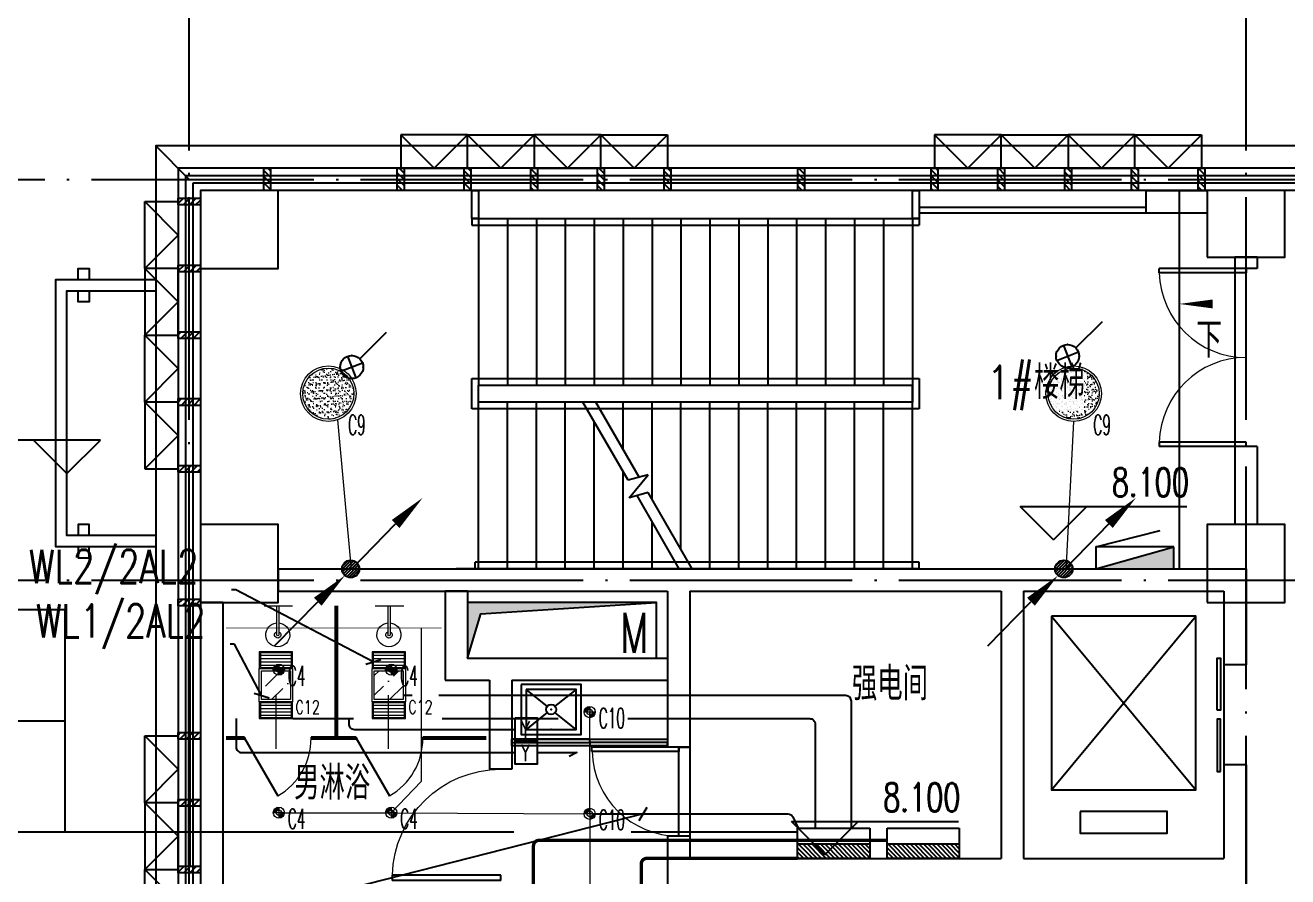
# Model space of a CAD drawing. Extents: x -621157 to 1764546, y -106808 to 741893.
# Drawn here: x 198525 to 209875, y 133735 to 141385 of the extents above; entities that cross this region are included whole.
import ezdxf
from ezdxf import colors
from ezdxf.entities.mleader import LeaderData, LeaderLine
from ezdxf.enums import TextEntityAlignment as Align
from ezdxf.math import Vec2, Vec3

# ---------------------------------------------------------------- set-up
doc = ezdxf.new("R2010")
doc.units = 0
doc.header["$LTSCALE"] = 1000
doc.header["$MEASUREMENT"] = 0
for name, pattern in [('DASH', [0.35, 0.25, -0.1]), ('XREF-A-101-平面图_t3$0$__DASH', [0.35, 0.25, -0.1]), ('XREF-A-101-平面图_t3$0$DOTE', [2.42, 2, -0.2, 0.02, -0.2])]:
    doc.linetypes.add(name, pattern=pattern)
for name, color, linetype in [('-TEXT', 50, 'Continuous'), ('0-底图', 7, 'Continuous'), ('EQUIP', 3, 'Continuous'), ('EQUIP-照明', 3, 'Continuous'), ('SIG_TEXT', 2, 'Continuous'), ('T-EQUP-JT', 7, 'Continuous'), ('WIRE-应急', 4, 'DASH'), ('WIRE-照明', 4, 'Continuous'), ('XREF-A-101-平面图_t3$0$A-COLUMN', 8, 'Continuous'), ('XREF-A-101-平面图_t3$0$A-CURTWALL', 8, 'Continuous'), ('XREF-A-101-平面图_t3$0$A-DIM_ELEV', 8, 'Continuous'), ('XREF-A-101-平面图_t3$0$A-DOTE', 8, 'Continuous'), ('XREF-A-101-平面图_t3$0$A-GROUND', 8, 'Continuous'), ('XREF-A-101-平面图_t3$0$A-LEAD-AROW', 8, 'Continuous'), ('XREF-A-101-平面图_t3$0$A-PUB_HATCH', 8, 'Continuous'), ('XREF-A-101-平面图_t3$0$A-RAIL', 8, 'Continuous'), ('XREF-A-101-平面图_t3$0$A-ROOF', 8, 'Continuous'), ('XREF-A-101-平面图_t3$0$A-ROOM-CH', 8, 'Continuous'), ('XREF-A-101-平面图_t3$0$A-SEE', 8, 'Continuous'), ('XREF-A-101-平面图_t3$0$A-STAIR', 8, 'Continuous'), ('XREF-A-101-平面图_t3$0$A-WALL', 8, 'Continuous'), ('XREF-A-101-平面图_t3$0$A-WALL-FILL', 8, 'Continuous'), ('XREF-A-101-平面图_t3$0$A-WINDOW', 8, 'Continuous'), ('XREF-A-101-平面图_t3$0$A-开启符号', 8, 'Continuous'), ('XREF-A-101-平面图_t3$0$A-背衬铝板', 8, 'Continuous'), ('XREF-A-101-平面图_t3$0$DIM_SYMB', 8, 'Continuous'), ('XREF-A-101-平面图_t3$0$EQUIP_消火栓', 8, 'Continuous'), ('XREF-A-101-平面图_t3$0$I-FURNITURE', 8, 'Continuous'), ('XREF-A-101-平面图_t3$0$LVTRY', 8, 'Continuous'), ('XREF-A-101-平面图_t3$0$M-HOLE', 8, 'Continuous'), ('XREF-A-101-平面图_t3$0$STAIR', 8, 'Continuous'), ('XREF-A-101-平面图_t3$0$WALL', 8, 'Continuous'), ('照明回路线', 1, 'Continuous'), ('顶面材料与灯具图例$0$I-LIGHT—灯具编号', 8, 'Continuous')]:
    doc.layers.add(name, color=color, linetype=linetype)
for name, color, linetype, lineweight in [('00-照明回路线', 6, 'Continuous', 0), ('LIGHT-INF', 6, 'Continuous', 0), ('XREF-A-101-平面图_t3$0$-DS-厨卫', 8, 'Continuous', 20), ('顶面材料与灯具图例$0$I-C-light', 8, 'Continuous', 13)]:
    doc.layers.add(name, color=color, linetype=linetype, lineweight=lineweight)
doc.styles.add('_ROMANS', font='ROMANS.shx', dxfattribs={"width": 0.8, "bigfont": 'hzdxc.shx'})
doc.styles.add('E-FST', font='txt.shx', dxfattribs={"width": 0.75, "height": 250, "bigfont": '@@gbcbig.shx'})
doc.styles.add('INF DIM', font='SIMPLEX.SHX', dxfattribs={"width": 0.7, "bigfont": 'hztxt.shx'})
doc.styles.get("Standard").update_dxf_attribs({"font": 'romans.shx', "bigfont": 'HZDXC.SHX'})
doc.styles.add('XREF-A-101-平面图_t3$0$-HZDXCROMANS', font='ROMANS.shx', dxfattribs={"bigfont": 'HZDXC.shx'})
doc.styles.add('XREF-A-101-平面图_t3$0$A-STANDARD', font='SIMPLEX', dxfattribs={"bigfont": 'GBCBIG'})
doc.styles.add('XREF-A-101-平面图_t3$0$hzdxcROMANS', font='ROMANS', dxfattribs={"width": 0.8, "bigfont": 'HZDXC'})
doc.styles.add('顶面材料与灯具图例$0$DIM_FONT', font='SIMPLEX.shx', dxfattribs={"width": 0.8})
doc.linetypes.add('LED', pattern='A,6,-3.5,["LED",Standard,S=2.54,R=0,X=-2.54,Y=-1.27],-4.8', length=14.3)

# ---------------------------------------------------------------- blocks, each defined once
blk = doc.blocks.new('XREF-A-101-平面图_t3$0$轴网(2)')
at = {"layer": 'XREF-A-101-平面图_t3$0$A-DOTE', "linetype": 'XREF-A-101-平面图_t3$0$DOTE'}
for p, q in [((0, -3300), (0, 43300)), ((9500, -3300), (9500, 43300)), ((-3300, 40000), (69800, 40000)), ((-3300, 36400), (10380.6, 36400))]:
    blk.add_line(p, q, dxfattribs=at)
blk = doc.blocks.new('XREF-A-101-平面图_t3$0$柱网2F')
at = {"layer": 'XREF-A-101-平面图_t3$0$A-COLUMN'}
for points in [[(100, -800), (800, -800), (800, -100), (100, -100)], [(9150, -700), (9850, -700), (9850, -100), (9150, -100)], [(100, -3800), (800, -3800), (800, -3100), (100, -3100)], [(9150, -3800), (9850, -3800), (9850, -3100), (9150, -3100)]]:
    blk.add_lwpolyline(points, close=True, dxfattribs=at)
blk = doc.blocks.new('XREF-A-101-平面图_t3$0$G$C869EB286')
at = {"layer": 'XREF-A-101-平面图_t3$0$A-WINDOW'}
h = blk.add_hatch(dxfattribs=at)
h.set_pattern_fill('ANSI31', color=256, scale=25)
h.set_pattern_definition([(45, (-143.957, -89940), (-28.0633, 28.0633), [])])
h.paths.add_polyline_path([(0, 60), (200, 60), (200, 0), (0, 0)])
blk.add_lwpolyline([(0, 60), (200, 60), (200, 0), (0, 0)], close=True, dxfattribs=at)
blk = doc.blocks.new('XREF-A-101-平面图_t3$0$G$CAEE4CA8D')
at = {"layer": 'XREF-A-101-平面图_t3$0$DIM_SYMB'}
for points in [[(6630, -1100, 0, 0, 0), (1250, -1100, 0, 0, 0), (1250, -2750, 0, 0, 0), (3600, -2750, 80, 0, 0), (3900, -2750, 0, 0, 0)], [(6630, -2750, 0, 0, 0), (4460, -2750, 80, 0, 0), (4160, -2750, 0, 0, 0)]]:
    blk.add_lwpolyline(points, format="xyseb", dxfattribs=at)
at = {"layer": 'XREF-A-101-平面图_t3$0$STAIR'}
for p, q in [((2540, -350), (6560, -350)), ((2540, -350), (2540, -410)), ((2540, -410), (6560, -410)), ((2600, -350), (6500, -350)), ((2600, -350), (2600, -1850)), ((2860, -350), (2860, -1850)), ((3120, -350), (3120, -1850)), ((3380, -350), (3380, -1850)), ((3640, -350), (3640, -1850)), ((3900, -350), (3900, -1850)), ((4160, -350), (4160, -1850)), ((4420, -350), (4420, -1850)), ((4680, -350), (4680, -1850)), ((4940, -350), (4940, -1850)), ((5200, -350), (5200, -1850)), ((5460, -350), (5460, -1850)), ((5720, -350), (5720, -1850)), ((5980, -350), (5980, -1850)), ((6240, -350), (6240, -1850)), ((6500, -350), (6500, -1850)), ((6560, -350), (6560, -410)), ((2540, -2060), (2540, -1790)), ((2540, -1790), (6560, -1790)), ((6560, -1790), (6560, -2060)), ((2600, -1850), (6500, -1850)), ((2600, -2000), (2600, -1850)), ((2600, -1850), (6500, -1850)), ((6500, -2000), (6500, -1850)), ((6500, -1850), (6500, -2000)), ((3539, -2000), (2600, -2000)), ((2600, -3500), (2600, -2000)), ((6500, -2000), (2600, -2000)), ((2860, -3500), (2860, -2000)), ((3120, -3500), (3120, -2000)), ((3380, -3500), (3380, -2000)), ((3945, -2703), (3539, -2000)), ((6500, -2000), (3655, -2000)), ((4045, -2676), (3655, -2000)), ((3900, -2425), (3900, -2000)), ((4160, -2875), (4160, -2000)), ((4420, -3325), (4420, -2000)), ((4680, -3500), (4680, -2000)), ((4940, -3500), (4940, -2000)), ((5200, -3500), (5200, -2000)), ((5460, -3500), (5460, -2000)), ((5720, -3500), (5720, -2000)), ((5980, -3500), (5980, -2000)), ((6240, -3500), (6240, -2000)), ((6500, -3500), (6500, -2000)), ((6560, -2060), (2540, -2060)), ((3640, -3500), (3640, -2175)), ((3900, -3500), (3900, -2625)), ((4125, -2655), (3945, -2703)), ((3953, -2861), (4125, -2655)), ((4125, -2814), (3953, -2861)), ((4521, -3500), (4125, -2814)), ((4405, -3500), (4025, -2841)), ((4160, -3500), (4160, -3075)), ((6560, -3440), (2570, -3440)), ((2570, -3500), (2570, -3440)), ((6560, -3500), (2570, -3500)), ((4405, -3500), (2600, -3500)), ((6500, -3500), (4521, -3500)), ((6560, -3500), (6560, -3440))]:
    blk.add_line(p, q, dxfattribs=at)
for points in [[(2600, -350), (2540, -350), (2540, -100), (2600, -100)], [(6560, -350), (6500, -350), (6500, -100), (6560, -100)]]:
    blk.add_lwpolyline(points, close=True, dxfattribs=at)
blk.add_lwpolyline([(6500, -350), (6500, -100)], dxfattribs=at)
at = {"layer": 'XREF-A-101-平面图_t3$0$WALL'}
blk.add_line((4400, -3500), (2400, -3500), dxfattribs=at)
blk = doc.blocks.new('XREF-A-101-平面图_t3$0$ROOM')
at = {"layer": 'XREF-A-101-平面图_t3$0$A-ROOM-CH', "style": 'XREF-A-101-平面图_t3$0$-HZDXCROMANS', "width": 0.6}
for tag, p in [('中文房间名称', (0, -1000)), ('英文房间名称', (0, -1500))]:
    blk.add_attdef(tag, text='', height=300, dxfattribs=at).set_placement(p, align=Align.CENTER)
blk = doc.blocks.new('XREF-A-101-平面图_t3$0$$TWTSYS$00000508')
for p, q in [((-0.5, 0.5), (0.324, 1.224)), ((-0.5, 0.5), (-0.5, -0.5)), ((-0.5, -0.5), (0.5, 0.5)), ((0.5, 0.5), (-0.5, 0.5)), ((0.5, -0.5), (0.5, 0.5)), ((-0.5, -0.5), (0.5, -0.5))]:
    blk.add_line(p, q)
blk.add_solid([(0.5, -0.5), (0.5, 0.5), (-0.5, -0.5)])
blk = doc.blocks.new('XREF-A-101-平面图_t3$0$G$C156FCA62')
at = {"layer": 'XREF-A-101-平面图_t3$0$EQUIP_消火栓', "xscale": -700, "yscale": -200, "zscale": 700, "rotation": 180}
blk.add_blockref('XREF-A-101-平面图_t3$0$$TWTSYS$00000508', (8500, 136600), dxfattribs=at)
blk = doc.blocks.new('XREF-A-101-平面图_t3$0$dgdgd')
at = {"layer": 'XREF-A-101-平面图_t3$0$-DS-厨卫'}
blk.add_line((71084, -3852), (71064, -3852), dxfattribs=at)
for points in [[(71197, -3852), (70941, -3852)], [(71064, -3852), (71064, -4115)], [(71084, -3852), (71084, -4115)]]:
    blk.add_lwpolyline(points, dxfattribs=at)
for centre, radius, start, end in [((71074, -4114), 108, 95.306, 84.694), ((71074, -4114), 28.3, 110.6725, 69.3275), ((71074, -4112), 10.5, 197.2381, 342.7619)]:
    blk.add_arc(centre, radius, start, end, dxfattribs=at)
blk = doc.blocks.new('XREF-A-101-平面图_t3$0$A-VEGA-2-LAY-1-01（B栋办公楼）$0$$TCHSYS$APDOOR2D')
blk.add_line((0.5, 0), (0, 0.866))
at = {"lineweight": 13}
blk.add_arc((0.5, 0), 1, 120, 180, dxfattribs=at)
blk = doc.blocks.new('XREF-A-101-平面图_t3$0$SANITARYWARELIB$SYSLIB$00000026')
at = {"color": 0}
for p, q in [((-250, -50, 0), (-39, -219, 0)), ((39, -219, 0), (250, -50, 0)), ((-250, -450, 0), (-39, -281, 0)), ((39, -281, 0), (250, -450, 0))]:
    blk.add_line(p, q, dxfattribs=at)
at = {"color": 0, "elevation": 0}
for points in [[(300, -500), (300, 0), (-300, 0), (-300, -500)], [(250, -450), (250, -50), (-250, -50), (-250, -450)]]:
    blk.add_lwpolyline(points, close=True, dxfattribs=at)
at = {"color": 0}
blk.add_circle((0, -250, 0), 50, dxfattribs=at)
for p in [(0, -50, 0), (0, -250, 0)]:
    blk.add_point(p, dxfattribs=at)
blk = doc.blocks.new('XREF-A-101-平面图_t3$0$G$CCB870F7D')
at = {"layer": 'XREF-A-101-平面图_t3$0$I-FURNITURE', "color": 251, "ltscale": 0.5}
blk.add_lwpolyline([(2800, -4930), (4200, -4930), (4200, -4990), (2800, -4990)], close=True, dxfattribs=at)
at = {"layer": 'XREF-A-101-平面图_t3$0$LVTRY'}
for p, q in [((1210, -3730), (1210, -4910)), ((1230, -3730), (1230, -4910)), ((395, -4910), (230, -4910)), ((395, -4930), (230, -4930)), ((395, -4910), (395, -4930)), ((395, -4910), (395, -4930)), ((1400, -4910), (995, -4910)), ((995, -4910), (995, -4930)), ((1400, -4930), (995, -4930)), ((1400, -4910), (1400, -4930)), ((2570, -4910), (2000, -4910)), ((2000, -4910), (2000, -4930)), ((2000, -4910), (2000, -4930)), ((2570, -4930), (2000, -4930))]:
    blk.add_line(p, q, dxfattribs=at)
for points in [[(2800, -4960), (3500, -4960), (3500, -4930), (2800, -4930)], [(3500, -4990), (4200, -4990), (4200, -4960), (3500, -4960)]]:
    blk.add_lwpolyline(points, close=True, dxfattribs=at)
blk.add_lwpolyline([(3026, -5050), (3385, -5050), (3316, -5085)], dxfattribs=at)
at = {"layer": 'XREF-A-101-平面图_t3$0$LVTRY', "xscale": -1, "rotation": 359.9999999999998}
for p in [(71769, 122), (72769, 122)]:
    blk.add_blockref('XREF-A-101-平面图_t3$0$dgdgd', p, dxfattribs=at)
at = {"layer": 'XREF-A-101-平面图_t3$0$LVTRY', "xscale": 0.9, "yscale": 0.9, "zscale": 0.9, "rotation": 180}
blk.add_blockref('XREF-A-101-平面图_t3$0$SANITARYWARELIB$SYSLIB$00000026', (3152, -4887, 0), dxfattribs=at)
at = {"layer": 'XREF-A-101-平面图_t3$0$LVTRY', "xscale": -600, "yscale": -600, "zscale": 25}
for p in [(695, -4920), (1700, -4920)]:
    blk.add_blockref('XREF-A-101-平面图_t3$0$A-VEGA-2-LAY-1-01（B栋办公楼）$0$$TCHSYS$APDOOR2D', p, dxfattribs=at)
blk = doc.blocks.new('XREF-A-101-平面图_t3$0$G$C646F86AA')
at = {"layer": 'XREF-A-101-平面图_t3$0$EQUIP_消火栓', "xscale": -700, "yscale": -200, "zscale": 700, "rotation": 180}
blk.add_blockref('XREF-A-101-平面图_t3$0$$TWTSYS$00000508', (8500, 136600), dxfattribs=at)
blk = doc.blocks.new('XREF-A-101-平面图_t3$0$DOOR2DLIB$SYSLIB$00000108')
at = {"color": 0}
for p, q in [((-0.5, 0), (-0.5, 0.4875)), ((-0.475, 0.4875), (-0.5, 0.4875)), ((-0.475, 0), (-0.475, 0.4875)), ((0.475, 0), (0.475, 0.4875)), ((0.475, 0.4875), (0.5, 0.4875)), ((0.5, 0), (0.5, 0.4875)), ((-0.5, 0), (-0.475, 0)), ((0.5, 0), (0.475, 0))]:
    blk.add_line(p, q, dxfattribs=at)
at = {"color": 0, "lineweight": 13}
for centre, start, end in [((-0.4875, 0), 0, 88.53072), ((0.4875, 0), 91.46928, 180)]:
    blk.add_arc(centre, 0.4875, start, end, dxfattribs=at)
blk = doc.blocks.new('*U25213')
at = {"color": 0}
blk.add_line((-450, 100), (450, 100), dxfattribs=at)
for points in [[(-40, 160), (-510, 160), (-510, 130), (-40, 130)], [(510, 130), (40, 130), (40, 160), (510, 160)]]:
    blk.add_lwpolyline(points, close=True, dxfattribs=at)
blk = doc.blocks.new('*U25212')
at = {"color": 0, "xscale": 0.001111111111111111, "yscale": 0.001111111111111111, "zscale": 0.001111111111111111}
blk.add_blockref('*U25213', (0, 0), dxfattribs=at)
blk = doc.blocks.new('XREF-A-101-平面图_t3$0$DOOR2DLIB$SYSLIB$00000107')
at = {"color": 0}
for p, q in [((0.45, 0.975), (0.5, 0.975)), ((0.45, 0), (0.45, 0.975)), ((0.5, 0), (0.5, 0.975)), ((0.5, 0), (0.45, 0))]:
    blk.add_line(p, q, dxfattribs=at)
at = {"color": 0, "lineweight": 13}
blk.add_arc((0.475, 0), 0.975, 91.4693, 180, dxfattribs=at)
blk = doc.blocks.new('XREF-A-101-平面图_t3')
at = {"layer": 'XREF-A-101-平面图_t3$0$A-CURTWALL'}
for p, q in [((238100, 140100), (199900, 140100)), ((199900, 140100), (199900, 126600)), ((238100, 140033), (199967, 140033)), ((199967, 140033), (199967, 126600)), ((238100, 139967), (200033, 139967)), ((200033, 139967), (200033, 126600)), ((238100, 139900), (200100, 139900))]:
    blk.add_line(p, q, dxfattribs=at)
at = {"layer": 'XREF-A-101-平面图_t3$0$A-DIM_ELEV'}
for p, q in [((199200, 137658), (197440, 137658)), ((198900, 137358), (198600, 137658)), ((198900, 137358), (199200, 137658)), ((207769, 136762), (207469, 137062)), ((207469, 137062), (208969, 137062)), ((207769, 136762), (208069, 137062))]:
    blk.add_line(p, q, dxfattribs=at)
at = {"layer": 'XREF-A-101-平面图_t3$0$A-LEAD-AROW'}
blk.add_lwpolyline([(209400, 138881, 0, 0, 0), (208900, 138881, 0, 80, 0), (209200, 138881, 0, 0, 0)], format="xyseb", dxfattribs=at)
at = {"layer": 'XREF-A-101-平面图_t3$0$A-RAIL'}
for points in [[(206560, 139750), (208600, 139750)], [(206560, 139700), (208600, 139700)]]:
    blk.add_lwpolyline(points, dxfattribs=at)
at = {"layer": 'XREF-A-101-平面图_t3$0$A-ROOF'}
for points in [[(199000, 139100), (199000, 139200), (199100, 139200), (199100, 139100)], [(199700, 136700), (198800, 136700), (198800, 139100), (199700, 139100)], [(199700, 136800), (198900, 136800), (198900, 139000), (199700, 139000)], [(199100, 139000), (199100, 138900), (199000, 138900), (199000, 139000)], [(199100, 136800), (199100, 136900), (199000, 136900), (199000, 136800)], [(199000, 136700), (199000, 136600), (199100, 136600), (199100, 136700)]]:
    blk.add_lwpolyline(points, dxfattribs=at)
at = {"layer": 'XREF-A-101-平面图_t3$0$A-WALL-FILL', "color": 171}
for p, q in [((208600, 139900), (209150, 139900)), ((208600, 139900), (208600, 139700)), ((209150, 139900), (209150, 139700)), ((208600, 139700), (209150, 139700)), ((209400, 139300), (209400, 139200)), ((209600, 139300), (209400, 139300)), ((209600, 139300), (209600, 139200)), ((209400, 137600), (209400, 136900)), ((209600, 137600), (209600, 136900)), ((209600, 136900), (209400, 136900))]:
    blk.add_line(p, q, dxfattribs=at)
for points in [[(209600, 139200), (209400, 139200)], [(209600, 137600), (209400, 137600)]]:
    blk.add_lwpolyline(points, dxfattribs=at)
at = {"layer": 'XREF-A-101-平面图_t3$0$A-WINDOW'}
blk.add_line((209400, 139200), (209400, 137600), dxfattribs=at)
at = {"layer": 'XREF-A-101-平面图_t3$0$A-开启符号', "linetype": 'Continuous'}
for points in [[(201900, 140400), (201900, 140100), (202500, 140100), (202500, 140400)], [(203100, 140400), (203100, 140100), (202500, 140100), (202500, 140400)], [(203100, 140400), (203100, 140100), (203700, 140100), (203700, 140400)], [(204300, 140400), (204300, 140100), (203700, 140100), (203700, 140400)], [(206700, 140400), (206700, 140100), (207300, 140100), (207300, 140400)], [(207900, 140400), (207900, 140100), (207300, 140100), (207300, 140400)], [(207900, 140400), (207900, 140100), (208500, 140100), (208500, 140400)], [(209100, 140400), (209100, 140100), (208500, 140100), (208500, 140400)], [(199600, 139800), (199900, 139800), (199900, 139200), (199600, 139200)], [(199600, 138600), (199900, 138600), (199900, 139200), (199600, 139200)], [(199600, 138600), (199900, 138600), (199900, 138000), (199600, 138000)], [(199600, 137400), (199900, 137400), (199900, 138000), (199600, 138000)], [(199600, 135000), (199900, 135000), (199900, 134400), (199600, 134400)], [(199600, 133800), (199900, 133800), (199900, 134400), (199600, 134400)], [(199600, 133800), (199900, 133800), (199900, 133200), (199600, 133200)]]:
    blk.add_lwpolyline(points, close=True, dxfattribs=at)
for points in [[(201900, 140400), (202200, 140100), (202500, 140400)], [(203100, 140400), (202800, 140100), (202500, 140400)], [(203100, 140400), (203400, 140100), (203700, 140400)], [(204300, 140400), (204000, 140100), (203700, 140400)], [(206700, 140400), (207000, 140100), (207300, 140400)], [(207900, 140400), (207600, 140100), (207300, 140400)], [(207900, 140400), (208200, 140100), (208500, 140400)], [(209100, 140400), (208800, 140100), (208500, 140400)], [(199600, 139800), (199900, 139500), (199600, 139200)], [(199600, 138600), (199900, 138900), (199600, 139200)], [(199600, 138600), (199900, 138300), (199600, 138000)], [(199600, 137400), (199900, 137700), (199600, 138000)], [(199600, 135000), (199900, 134700), (199600, 134400)], [(199600, 133800), (199900, 134100), (199600, 134400)], [(199600, 133800), (199900, 133500), (199600, 133200)]]:
    blk.add_lwpolyline(points, dxfattribs=at)
at = {"layer": 'XREF-A-101-平面图_t3$0$A-背衬铝板', "color": 6, "linetype": 'XREF-A-101-平面图_t3$0$__DASH', "ltscale": 0.5, "const_width": 30}
blk.add_lwpolyline([(200000, 133830), (200000, 136170)], dxfattribs=at)
blk.add_blockref('XREF-A-101-平面图_t3$0$G$CCB870F7D', (200100, 139900))
at = {"layer": 'XREF-A-101-平面图_t3$0$A-ROOM-CH'}
ref = blk.add_blockref('XREF-A-101-平面图_t3$0$ROOM', (207611, 139026), dxfattribs=at)
ref.add_attrib('中文房间名称', '1#楼梯', dxfattribs={"height": 300, "style": 'XREF-A-101-平面图_t3$0$-HZDXCROMANS', "width": 0.8}).set_placement((207611, 138026), align=Align.CENTER)
at = {"layer": 'XREF-A-101-平面图_t3$0$A-WINDOW'}
for p, rotation in [((200670, 140100), 270), ((201870, 140100), 270), ((202470, 140100), 270), ((203070, 140100), 270), ((203670, 140100), 270), ((204270, 140100), 270), ((205470, 140100), 270), ((206670, 140100), 270), ((207270, 140100), 270), ((207870, 140100), 270), ((208470, 140100), 270), ((209070, 140100), 270), ((200100, 139830), 180), ((200100, 138630), 180), ((200100, 137430), 180)]:
    blk.add_blockref('XREF-A-101-平面图_t3$0$G$C869EB286', p, dxfattribs=dict(at, rotation=rotation))
for p in [(199900, 139170), (199900, 137970)]:
    blk.add_blockref('XREF-A-101-平面图_t3$0$G$C869EB286', p, dxfattribs=at)
at = {"layer": 'XREF-A-101-平面图_t3$0$A-WINDOW', "xscale": -1600, "yscale": -1600, "zscale": -1600, "rotation": 270.0000000000008}
blk.add_blockref('XREF-A-101-平面图_t3$0$DOOR2DLIB$SYSLIB$00000108', (209500, 138400), dxfattribs=at)
at = {"layer": 'XREF-A-101-平面图_t3$0$A-DIM_ELEV', "color": 7, "style": 'XREF-A-101-平面图_t3$0$A-STANDARD', "width": 0.705882}
blk.add_text('8.100', height=255, dxfattribs=at).set_placement((208293, 137152))
at = {"layer": 'XREF-A-101-平面图_t3$0$A-LEAD-AROW', "color": 7, "style": 'XREF-A-101-平面图_t3$0$A-STANDARD'}
blk.add_text('下', height=320, dxfattribs=at).set_placement((209053, 138398))
at = {"layer": 'XREF-A-101-平面图_t3$0$A-PUB_HATCH'}
h = blk.add_hatch(color=256, dxfattribs=at)
h.dxf.hatch_style = 1
h.paths.add_polyline_path([(204200, 136200), (202500, 136200), (202500, 135700), (202622, 136096)])
at = {"layer": 'XREF-A-101-平面图_t3$0$A-CURTWALL'}
blk.add_line((200100, 139900), (200100, 126600), dxfattribs=at)
at = {"layer": 'XREF-A-101-平面图_t3$0$A-DIM_ELEV'}
for p, q in [((205714, 133932), (205414, 134232)), ((205414, 134232), (206914, 134232)), ((205714, 133932), (206014, 134232))]:
    blk.add_line(p, q, dxfattribs=at)
at = {"layer": 'XREF-A-101-平面图_t3$0$A-GROUND'}
blk.add_lwpolyline([(208900, 139900), (208900, 136500)], dxfattribs=at)
at = {"layer": 'XREF-A-101-平面图_t3$0$A-SEE'}
blk.add_lwpolyline([(238100, 140100), (238100, 140300), (199700, 140300), (199700, 111000)], dxfattribs=at)
at = {"layer": 'XREF-A-101-平面图_t3$0$A-STAIR'}
for p, q in [((207750, 136075), (209050, 134515)), ((207750, 134515), (209050, 136075))]:
    blk.add_line(p, q, dxfattribs=at)
for points in [[(207750, 136075), (207750, 134515), (209050, 134515), (209050, 136075)], [(208010, 134320), (208010, 134125), (208790, 134125), (208790, 134320)]]:
    blk.add_lwpolyline(points, close=True, dxfattribs=at)
at = {"layer": 'XREF-A-101-平面图_t3$0$A-WALL'}
for p, q in [((202300, 136300), (202300, 135500)), ((202500, 136300), (202300, 136300)), ((202500, 136300), (202500, 135700)), ((200100, 136200), (200100, 133450)), ((200300, 136200), (200100, 136200)), ((200300, 136200), (200300, 133650)), ((202500, 135700), (202800, 135700)), ((202800, 135700), (204300, 135700)), ((204300, 135700), (204300, 135500)), ((202300, 135500), (202700, 135500)), ((202700, 135500), (202700, 134700)), ((202900, 135500), (202900, 134700)), ((202900, 135500), (204300, 135500))]:
    blk.add_line(p, q, dxfattribs=at)
blk.add_lwpolyline([(202900, 134700), (202700, 134700)], dxfattribs=at)
at = {"layer": 'XREF-A-101-平面图_t3$0$A-WALL-FILL', "color": 171}
for p, q in [((200800, 136500), (204400, 136500)), ((200800, 136500), (200800, 136300)), ((204400, 136500), (207400, 136500)), ((207400, 136500), (209500, 136500)), ((209500, 136500), (209500, 135640)), ((200800, 136300), (204300, 136300)), ((204300, 136300), (204300, 134900)), ((204500, 136300), (207300, 136300)), ((204500, 136300), (204500, 134900)), ((207300, 136300), (207300, 133900)), ((207500, 136300), (207500, 133900)), ((207500, 136300), (209300, 136300)), ((209300, 136300), (209300, 135640)), ((209300, 134740), (209300, 133900)), ((209500, 134740), (209500, 133800)), ((204300, 134100), (204300, 133800)), ((204500, 134100), (204500, 133900)), ((204500, 133900), (207300, 133900)), ((207500, 133900), (209300, 133900)), ((204300, 133800), (204300, 132700)), ((209500, 133800), (209500, 130400))]:
    blk.add_line(p, q, dxfattribs=at)
for points in [[(209500, 135640), (209300, 135640)], [(204500, 134900), (204300, 134900)], [(209500, 134740), (209300, 134740)], [(204500, 134100), (204300, 134100)]]:
    blk.add_lwpolyline(points, dxfattribs=at)
at = {"layer": 'XREF-A-101-平面图_t3$0$A-WINDOW'}
blk.add_line((204500, 134900), (204500, 134100), dxfattribs=at)
blk.add_lwpolyline([(204400, 134900), (204500, 134900), (204500, 134100), (204400, 134100)], close=True, dxfattribs=at)
blk.add_lwpolyline([(204400, 134900), (204500, 134900), (204500, 134100), (204400, 134100)], close=True, dxfattribs=at)
at = {"layer": 'XREF-A-101-平面图_t3$0$M-HOLE'}
blk.add_lwpolyline([(202500, 135700), (204200, 135700), (204200, 136200), (202500, 136200)], close=True, dxfattribs=at)
blk.add_lwpolyline([(204200, 136200), (202500, 136200), (202500, 135700), (202622, 136096), (204200, 136200)], dxfattribs=at)
for name, p in [('XREF-A-101-平面图_t3$0$G$C156FCA62', (200000, 0)), ('XREF-A-101-平面图_t3$0$G$C646F86AA', (200000, 0)), ('XREF-A-101-平面图_t3$0$G$C646F86AA', (200000, 0)), ('XREF-A-101-平面图_t3$0$G$CAEE4CA8D', (200000, 140000))]:
    blk.add_blockref(name, p)
at = {"layer": 'XREF-A-101-平面图_t3$0$A-COLUMN'}
blk.add_blockref('XREF-A-101-平面图_t3$0$柱网2F', (200000, 140000), dxfattribs=at)
at = {"layer": 'XREF-A-101-平面图_t3$0$A-DOTE'}
blk.add_blockref('XREF-A-101-平面图_t3$0$轴网(2)', (200000, 100000), dxfattribs=at)
at = {"layer": 'XREF-A-101-平面图_t3$0$A-ROOM-CH'}
ref = blk.add_blockref('XREF-A-101-平面图_t3$0$ROOM', (206299, 136319), dxfattribs=at)
ref.add_attrib('中文房间名称', '强电间', dxfattribs={"height": 300, "style": 'XREF-A-101-平面图_t3$0$-HZDXCROMANS', "width": 0.8}).set_placement((206299, 135319), align=Align.CENTER)
ref = blk.add_blockref('XREF-A-101-平面图_t3$0$ROOM', (201284, 135428), dxfattribs=at)
ref.add_attrib('中文房间名称', '男淋浴', dxfattribs={"height": 300, "style": 'XREF-A-101-平面图_t3$0$-HZDXCROMANS', "width": 0.8}).set_placement((201284, 134428), align=Align.CENTER)
at = {"layer": 'XREF-A-101-平面图_t3$0$A-WINDOW', "rotation": 180}
for p in [(200100, 136230), (200100, 135030), (200100, 133830)]:
    blk.add_blockref('XREF-A-101-平面图_t3$0$G$C869EB286', p, dxfattribs=at)
at = {"layer": 'XREF-A-101-平面图_t3$0$A-WINDOW', "rotation": 270.0000000000008}
for name, p, xscale, yscale, zscale in [('*U25212', (209400, 135190), 900, -900, 900), ('XREF-A-101-平面图_t3$0$DOOR2DLIB$SYSLIB$00000107', (204400, 134500), -800, -800, -800), ('XREF-A-101-平面图_t3$0$DOOR2DLIB$SYSLIB$00000107', (202800, 134200), 1000, -1000, 1000)]:
    blk.add_blockref(name, p, dxfattribs=dict(at, xscale=xscale, yscale=yscale, zscale=zscale))
at = {"layer": 'XREF-A-101-平面图_t3$0$A-WINDOW'}
blk.add_blockref('XREF-A-101-平面图_t3$0$G$C869EB286', (199900, 134370), dxfattribs=at)
at = {"layer": 'XREF-A-101-平面图_t3$0$A-DIM_ELEV', "color": 7, "style": 'XREF-A-101-平面图_t3$0$A-STANDARD', "width": 0.705882}
blk.add_text('8.100', height=255, dxfattribs=at).set_placement((206238, 134322))
at = {"layer": 'XREF-A-101-平面图_t3$0$M-HOLE', "style": 'XREF-A-101-平面图_t3$0$hzdxcROMANS', "width": 0.7}
blk.add_text('M', height=360, dxfattribs=at).set_placement((203871, 135746))
blk = doc.blocks.new('_LINKPT1')
blk.add_line((0, 0), (0, 0))
blk = doc.blocks.new('55558555')
at = {"layer": 'EQUIP'}
for p, q in [((842997, -26886), (842691, -26886)), ((842691, -26886), (842691, -27620)), ((842691, -26924), (842834, -27067)), ((842691, -26970), (842834, -27112)), ((842698, -26886), (842834, -27022)), ((842743, -26886), (842834, -26977)), ((842788, -26886), (842834, -26932)), ((842834, -26886), (842834, -27620)), ((842834, -26886), (842834, -26886)), ((842997, -27620), (842997, -26886)), ((842691, -27015), (842834, -27158)), ((842691, -27060), (842834, -27203)), ((842691, -27105), (842834, -27248)), ((842691, -27150), (842834, -27293)), ((842691, -27196), (842834, -27339)), ((842691, -27241), (842834, -27384)), ((842691, -27286), (842834, -27429)), ((842691, -27331), (842834, -27474)), ((842691, -27377), (842834, -27519)), ((842691, -27422), (842834, -27565)), ((842691, -27467), (842834, -27610)), ((842691, -27512), (842799, -27620)), ((842691, -27557), (842754, -27620)), ((842691, -27603), (842708, -27620)), ((842691, -27620), (842997, -27620))]:
    blk.add_line(p, q, dxfattribs=at)
at = {"layer": 'EQUIP', "xscale": 426.3959040000336, "yscale": 426.3959040000336, "zscale": 426.3959040000336, "rotation": 270}
blk.add_blockref('_LINKPT1', (842691, -27286), dxfattribs=at)
at = {"layer": 'EQUIP', "width": 0.8, "flags": 9}
blk.add_attdef('A', (842691, -27286), '', height=0.0128, rotation=270, dxfattribs=at)
blk.add_attdef('A', (842691, -27286), '', height=0.0128, rotation=270, dxfattribs=at)
blk = doc.blocks.new('*X14702')
at = {"color": 0, "linetype": 'Continuous'}
for p, q in [((192.59, 446.72), (193.93, 448.06)), ((192.65, 447.21), (193.44, 448)), ((192.67, 446.38), (194.27, 447.98)), ((192.81, 446.1), (194.55, 447.84)), ((193.01, 445.87), (194.78, 447.64)), ((193.27, 445.7), (194.95, 447.39)), ((193.58, 445.59), (195.06, 447.07)), ((193.98, 445.57), (195.08, 446.67))]:
    blk.add_line(p, q, dxfattribs=at)
blk = doc.blocks.new('HC001445')
at = {"color": 4, "linetype": 'Continuous'}
for p, q in [((0.132, 0.058), (3.238, 3.233)), ((-5.47, -5.531), (-2.364, -2.356))]:
    blk.add_line(p, q, dxfattribs=at)
for points in [[(3.238, 3.233, 0.8, 0, 0), (5.189, 5.119, 0, 0, 0)], [(-2.364, -2.356, 0.8, 0, 0), (-0.412, -0.47, 0, 0, 0)]]:
    blk.add_lwpolyline(points, format="xyseb", dxfattribs=at)
blk.add_circle((0, 0), 0.625, dxfattribs=at)
at = {"color": 4, "linetype": 'Continuous', "xscale": 0.5, "yscale": 0.5, "zscale": 0.5}
blk.add_blockref('*X14702', (-96.918, -223.407), dxfattribs=at)
blk = doc.blocks.new('YS')
at = {"layer": 'EQUIP-照明'}
blk.add_lwpolyline([(167899, 33761), (168095, 33761), (168095, 33553), (167899, 33553)], close=True, dxfattribs=at)
at = {"layer": '-TEXT', "style": '_ROMANS', "width": 0.7}
blk.add_text('Y', height=150, dxfattribs=at).set_placement((167952, 33580))
blk = doc.blocks.new('$equip$00001216')
for p, q in [((0.147, 0.356), (0.625, 0.833)), ((-0.194, 0.132), (0.194, 0.285)), ((-0.076, 0.402), (0.076, 0.014))]:
    blk.add_line(p, q)
blk.add_circle((0, 0.208), 0.208)
for p in [(0, 0.417), (-0.208, 0.208), (0, 0), (0.208, 0.208)]:
    blk.add_point(p)
at = {"flags": 9}
blk.add_attdef('A', (0, 0), '', height=0.00002, dxfattribs=at)
blk = doc.blocks.new('顶面材料与灯具图例$0$gfddxx')
at = {"ltscale": 20}
h = blk.add_hatch(dxfattribs=at)
h.set_pattern_fill('ANSI36', color=256, scale=1000)
h.set_pattern_definition([(45, (-0.002, 170), (66.291261, 243.067956), [312.5, -62.5, 0, -62.5])])
h.paths.add_polyline_path([(452232, 1190320), (452232, 1190060), (452492, 1190060), (452492, 1190320)])
at = {"ltscale": 20, "elevation": 0}
for points in [[(452212, 1190340), (452512, 1190340), (452512, 1190490), (452212, 1190490)], [(452222, 1190350), (452502, 1190350), (452502, 1190480), (452222, 1190480)], [(452212, 1190340), (452512, 1190340), (452512, 1190040), (452212, 1190040)], [(452212, 1189890), (452512, 1189890), (452512, 1190040), (452212, 1190040)], [(452222, 1189900), (452502, 1189900), (452502, 1190030), (452222, 1190030)]]:
    blk.add_lwpolyline(points, close=True, dxfattribs=at)
for points in [[(452222, 1190460), (452502, 1190460)], [(452222, 1190430), (452502, 1190430)], [(452222, 1190400), (452502, 1190400)], [(452222, 1190370), (452502, 1190370)], [(452492, 1190320), (452492, 1190060), (452232, 1190060), (452232, 1190320), (452492, 1190320)], [(452222, 1190010), (452502, 1190010)], [(452222, 1189980), (452502, 1189980)], [(452222, 1189950), (452502, 1189950)], [(452222, 1189920), (452502, 1189920)]]:
    blk.add_lwpolyline(points, dxfattribs=at)
blk = doc.blocks.new('_Oblique')
at = {"color": 0, "linetype": 'ByBlock', "lineweight": -2}
blk.add_line((-0.5, -0.5), (0.5, 0.5), dxfattribs=at)
blk = doc.blocks.new('*U24682')
h = blk.add_hatch(color=8)
h.dxf.hatch_style = 1
h.paths.add_polyline_path([(-50, 0), (-24, 0, -0.414214), (0, 24), (0, 50, 0.414214)])
h.paths.add_polyline_path([(0, -24), (0, -50, 0.414214), (50, 0), (24, 0, -0.414214)])
at = {"color": 8}
for points in [[(50, 0), (-50, 0)], [(0, 50), (0, -50)]]:
    blk.add_lwpolyline(points, dxfattribs=at)
blk.add_circle((0, 0), 50)
blk.add_circle((0, 0), 24.5, dxfattribs=at)
at = {"style": 'INF DIM', "width": 0.5}
blk.add_text('C10', height=180, dxfattribs=at).set_placement((81, -144))
blk = doc.blocks.new('A$C6b6344d6')
h = blk.add_hatch(color=8)
h.dxf.hatch_style = 1
h.paths.add_polyline_path([(-50, 0), (-24, 0, -0.414214), (0, 24), (0, 50, 0.414214)])
h.paths.add_polyline_path([(0, -24), (0, -50, 0.414214), (50, 0), (24, 0, -0.414214)])
at = {"color": 8}
for points in [[(50, 0), (-50, 0)], [(0, 50), (0, -50)]]:
    blk.add_lwpolyline(points, dxfattribs=at)
blk.add_circle((0, 0), 50)
blk.add_circle((0, 0), 24.5, dxfattribs=at)
at = {"style": 'INF DIM', "width": 0.5}
blk.add_text('C4', height=180, dxfattribs=at).set_placement((81, -144))
blk = doc.blocks.new('A$C8c40f85b')
h = blk.add_hatch()
h.set_pattern_fill('AR-SAND', color=251)
h.set_pattern_definition([(37.5, (-207815.466, -137699.18), (-1.600031, 48.941324), [0, -38.608, 0, -43.18, 0, -41.275]), (7.5, (-207815.466, -137699.18), (44.952328, 71.68251), [0, -20.828, 0, -34.798, 0, -13.335]), (327.5, (-207846.71, -137699.18), (79.099237, 0.1437185), [0, -12.7, 0, -45.72, 0, -59.69]), (317.5, (-207846.71, -137699.18), (76.355645, 22.292932), [0, -6.35, 0, -29.972, 0, -34.29])])
edge = h.paths.add_edge_path()
edge.add_arc((0, 0), 230, 0, 360)
blk.add_circle((0, 0), 250)
at = {"color": 251}
blk.add_circle((0, 0), 230, dxfattribs=at)
at = {"style": 'INF DIM', "width": 0.5}
blk.add_text('C9', height=180, dxfattribs=at).set_placement((177, -371))
blk = doc.blocks.new('G$CDFF05B24')
at = {"layer": 'LIGHT-INF', "color": 6, "linetype": 'LED', "ltscale": 0.05, "const_width": 5}
blk.add_lwpolyline([(330, -4030), (2270, -4030)], dxfattribs=at)
at = {"layer": 'LIGHT-INF', "color": 6}
for name, p in [('A$C8c40f85b', (1250, -1925)), ('A$C8c40f85b', (7950, -1925)), ('A$C6b6344d6', (805, -4405)), ('A$C6b6344d6', (1815, -4405)), ('*U24682', (3600, -4786)), ('A$C6b6344d6', (805, -5690)), ('A$C6b6344d6', (1815, -5690)), ('*U24682', (3600, -5700))]:
    blk.add_blockref(name, p, dxfattribs=at)
blk = doc.blocks.new('G$C45431F82')
at = {"layer": '00-照明回路线', "ltscale": 5}
for p, q in [((1332, -2161), (1454, -3504)), ((7950, -2175), (7879, -3517)), ((2084, -4030), (2084, -5410)), ((3600, -5700), (3600, -4786)), ((2084, -5410), (1815, -5690)), ((805, -5690), (1815, -5690)), ((1815, -5690), (3600, -5700)), ((3600, -5700), (3600, -11275))]:
    blk.add_line(p, q, dxfattribs=at)
at = {"layer": 'WIRE-照明'}
for points in [[(2002, -4638), (1924, -4638)], [(930, -4844), (1475, -4844)], [(2274, -4844), (3317, -4844)]]:
    blk.add_lwpolyline(points, dxfattribs=at)
for points in [[(5952, -5830), (5952, -4688, 0.414214), (5902, -4638), (2242, -4638)], [(3943, -4844), (5577, -4844, -0.414214), (5627, -4894), (5627, -5830)], [(3650, -5700), (5381, -5700, -0.286933), (5426, -5728), (5475, -5830)]]:
    blk.add_lwpolyline(points, format="xyb", dxfattribs=at)
at = {"layer": 'EQUIP-照明', "xscale": 499.9999999708962, "yscale": 499.9999998835847, "zscale": 500}
for p in [(7896, -1692), (1460, -1790)]:
    blk.add_blockref('$equip$00001216', p, dxfattribs=at)
at = {"layer": 'T-EQUP-JT', "color": 7, "linetype": 'Continuous', "ltscale": 5, "xscale": 125, "yscale": 125, "zscale": 125}
for p in [(1450, -3500), (7862, -3500)]:
    blk.add_blockref('HC001445', p, dxfattribs=at)
at = {"layer": '顶面材料与灯具图例$0$I-C-light', "color": 2}
ref = blk.add_blockref('顶面材料与灯具图例$0$gfddxx', (-451583, -1194734, 0), dxfattribs=at)
ref.add_attrib('L08', 'C12', (954, -4801), dxfattribs={"layer": '顶面材料与灯具图例$0$I-LIGHT—灯具编号', "color": 40, "height": 120, "style": '顶面材料与灯具图例$0$DIM_FONT', "width": 0.7})
ref = blk.add_blockref('顶面材料与灯具图例$0$gfddxx', (-450569, -1194734, 0), dxfattribs=at)
ref.add_attrib('L08', 'C12', (1968, -4801), dxfattribs={"layer": '顶面材料与灯具图例$0$I-LIGHT—灯具编号', "color": 40, "height": 120, "style": '顶面材料与灯具图例$0$DIM_FONT', "width": 0.7})
at = {"layer": '照明回路线'}
ml = blk.add_multileader_mtext('Standard', dxfattribs=at)
ml.set_content('{\\Ftxt,whgtxt|c134;WL2/2AL2}', color=1, style='E-FST')
ml.set_leader_properties(color=256)
ml.set_arrow_properties(name='OBLIQUE')
ml.build(insert=Vec2(0, 0))
ml.multileader.update_dxf_attribs({"text_left_attachment_type": 6, "text_right_attachment_type": 7, "dogleg_length": 40, "arrow_head_size": 100})
ctx = ml.context
ctx.base_point, ctx.char_height, ctx.arrow_head_size, ctx.landing_gap_size, ctx.plane_origin = Vec3(-1461, -3687, 0), 300, 100, 20, Vec3(871, -4011, 0)
ctx.left_attachment, ctx.right_attachment = 6, 7
notes = []
notes.append((ctx, [(0, (1, 1, 0), (419, -3687, 0), (-1, 0), 40, [(0, [(1654, -4334, 0)], 0, [])])]))
ctx.mtext.insert, ctx.mtext.flow_direction = Vec3(-1441, -3327, 0), 5
ml = blk.add_multileader_mtext('Standard', dxfattribs=at)
ml.set_content('{\\Ftxt,whgtxt|c134;WL1/2AL2}', color=1, style='E-FST')
ml.set_leader_properties(color=256)
ml.set_arrow_properties(name='OBLIQUE')
ml.build(insert=Vec2(0, 0))
ml.multileader.update_dxf_attribs({"text_left_attachment_type": 6, "text_right_attachment_type": 7, "dogleg_length": 40, "arrow_head_size": 100})
ctx = ml.context
ctx.base_point, ctx.char_height, ctx.arrow_head_size, ctx.landing_gap_size, ctx.plane_origin = Vec3(-1399, -4177, 0), 300, 100, 20, Vec3(871, -4501, 0)
ctx.left_attachment, ctx.right_attachment = 6, 7
notes.append((ctx, [(0, (1, 1, 0), (406, -4177, 0), (-1, 0), 40, [(0, [(650, -4638, 0)], 0, [])])]))
ctx.mtext.insert, ctx.mtext.flow_direction = Vec3(-1379, -3817, 0), 5
ml = blk.add_multileader_mtext('Standard', dxfattribs=at)
ml.set_content('{\\Ftxt,whgtxt|c134;WDL1/2AL2}', color=4, style='E-FST')
ml.set_leader_properties(color=256)
ml.set_arrow_properties(name='OBLIQUE')
ml.build(insert=Vec2(0, 0))
ml.multileader.update_dxf_attribs({"text_left_attachment_type": 6, "text_right_attachment_type": 7, "dogleg_length": 40, "arrow_head_size": 100})
ctx = ml.context
ctx.base_point, ctx.char_height, ctx.arrow_head_size, ctx.landing_gap_size, ctx.plane_origin = Vec3(-2820, -6938), 300, 100, 20, Vec3(-1204, -6430)
ctx.left_attachment, ctx.right_attachment = 6, 7
notes.append((ctx, [(0, (1, 1, 0), (-790, -6938), (-1, 0), 40, [(0, [(4081, -5700)], 0, [])])]))
ctx.mtext.insert, ctx.mtext.flow_direction = Vec3(-2800, -6578), 5
for ctx, leaders in notes:
    for number, flags, end, landing, length, lines in leaders:
        leader = LeaderData()
        leader.index, (leader.has_last_leader_line, leader.has_dogleg_vector, leader.attachment_direction) = number, flags
        leader.last_leader_point, leader.dogleg_vector, leader.dogleg_length = Vec3(end), Vec3(landing), length
        for number, points, colour, breaks in lines:
            line = LeaderLine()
            line.index, line.vertices, line.color, line.breaks = number, Vec3.list(points), colors.encode_raw_color(colour), breaks
            leader.lines.append(line)
        ctx.leaders.append(leader)

msp = doc.modelspace()

# ---------------------------------------------------------------- block references
at = {"layer": '0-底图'}
msp.add_blockref('XREF-A-101-平面图_t3', (0, 0), dxfattribs=at)

# ---------------------------------------------------------------- next in the draw order: linework, layer by layer
at = {"layer": '00-照明回路线', "ltscale": 5}
for points in [[(200779, 135365), (200779, 134884)], [(201789, 135365), (201789, 134884)]]:
    msp.add_lwpolyline(points, dxfattribs=at)
at = {"layer": 'SIG_TEXT', "color": 2}
for points in [[(198880, 136134), (194654, 136134)], [(198880, 136134), (198880, 135134)], [(198880, 135134), (194654, 135134)], [(198880, 135134), (198880, 134134)], [(198880, 134134), (194654, 134134)], [(202916, 134134), (198880, 134134)], [(205469, 134134), (203971, 134134)]]:
    msp.add_lwpolyline(points, dxfattribs=at)
at = {"layer": 'WIRE-照明'}
msp.add_lwpolyline([(200000, 140000), (199700, 140300)], dxfattribs=at)
for points, format in [([(200420, 135156), (200420, 134901, 0.414214), (200470, 134851), (202930, 134851)], "xyb"), ([(201434, 135156), (201434, 135109, 0.414214), (201484, 135059), (202930, 135059)], "xyb"), ([(206274, 134062, 30, 30, 0), (203144, 134062, 30, 30, 0.414214), (203094, 134012, 30, 30, 0), (203094, 127880, 30, 30, 0.414214), (203144, 127830, 30, 30, 0), (261973, 127830, 30, 30, 0)], "xyseb"), ([(205469, 133900, 30, 30, 0), (204113, 133900, 30, 30, 0.414214), (204063, 133850, 30, 30, 0), (204063, 129040, 30, 30, 0), (263497, 129040, 30, 0, 0)], "xyseb")]:
    msp.add_lwpolyline(points, format=format, dxfattribs=at)

# ---------------------------------------------------------------- next in the draw order: block references
at = {"color": 1, "xscale": -0.8829819692438469, "yscale": 0.8829819692438469, "zscale": 0.8829819693715837, "rotation": 270}
for p in [(229857, -610181), (230662, -610181)]:
    msp.add_blockref('55558555', p, dxfattribs=at)
at = {"layer": 'T-EQUP-JT', "color": 7, "linetype": 'Continuous', "ltscale": 5, "xscale": 125, "yscale": 125, "zscale": 125}
for p in [(201450, 136500), (201450, 136500), (207862, 136500), (207862, 136500)]:
    msp.add_blockref('HC001445', p, dxfattribs=at)
at = {"layer": 'WIRE-应急'}
for p in [(35031, 101402), (35031, 101402), (35031, 101194), (35031, 101194)]:
    msp.add_blockref('YS', p, dxfattribs=at)
at = {"layer": 'WIRE-照明'}
msp.add_blockref('G$C45431F82', (200000, 140000), dxfattribs=at)

# ---------------------------------------------------------------- next in the draw order: block references
msp.add_blockref('G$CDFF05B24', (200000, 140000), dxfattribs=at)

doc.saveas('drawing.dxf')
